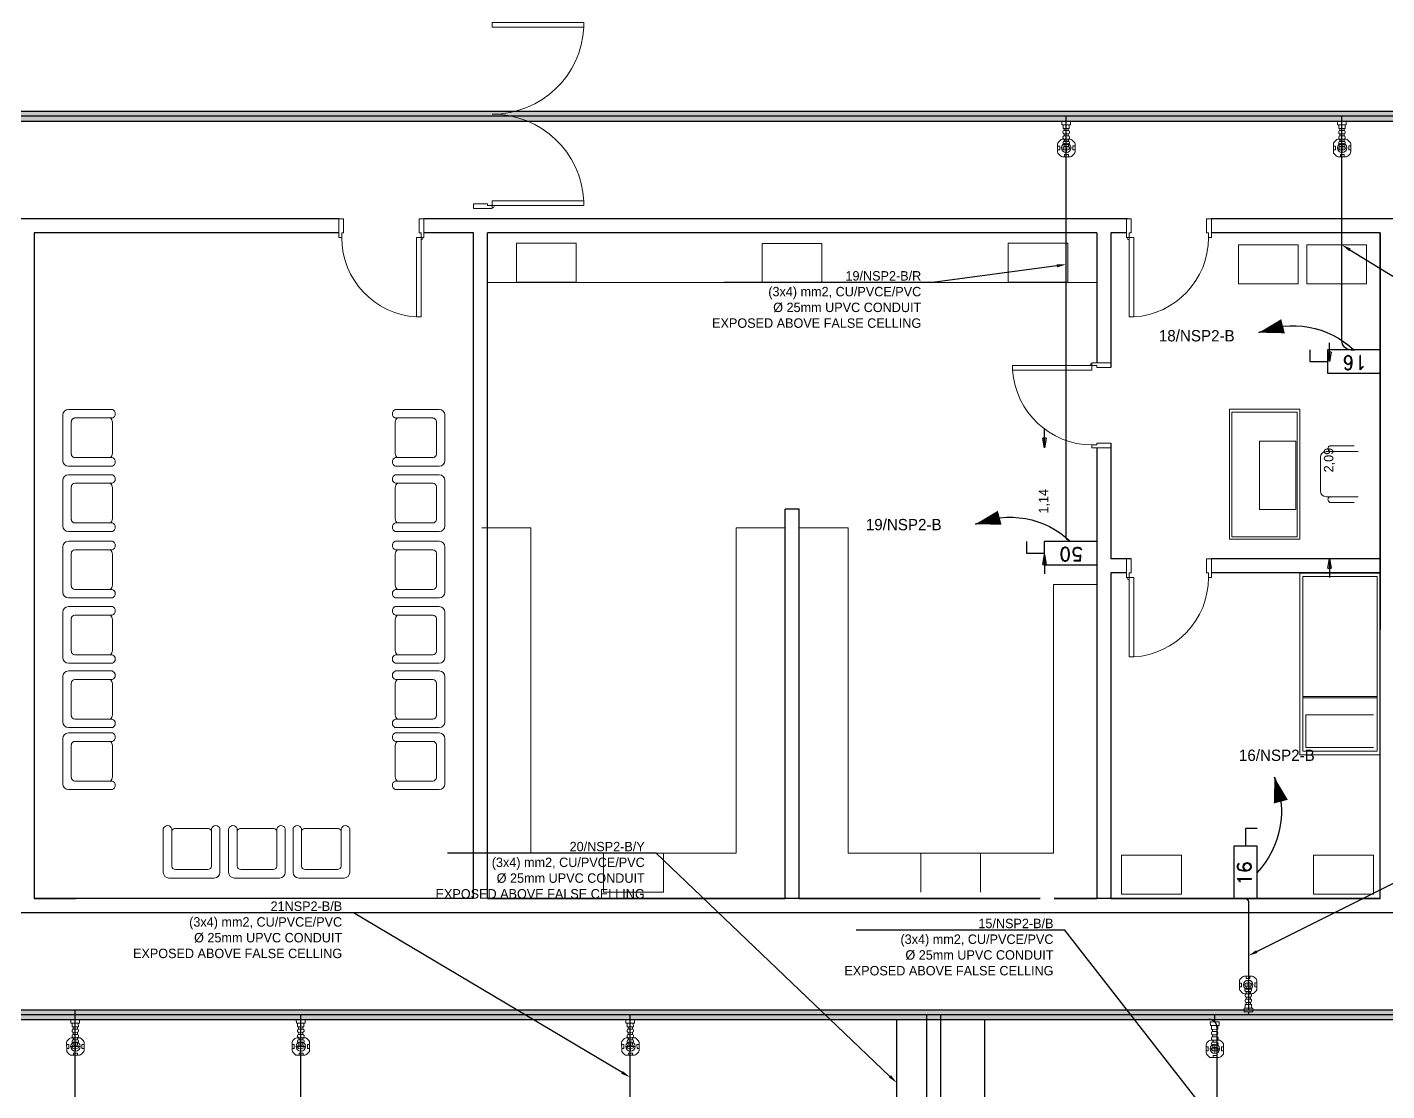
# Model space of a CAD drawing. Extents: x -15 to 163, y 313 to 399.
# Drawn here: x 60.6 to 75, y 346.64 to 357.9 of the extents above; entities that cross this region are included whole.
import ezdxf
from ezdxf import colors
from ezdxf.entities.mleader import LeaderData, LeaderLine
from ezdxf.enums import TextEntityAlignment as Align
from ezdxf.math import Vec2, Vec3

# ---------------------------------------------------------------- set-up
doc = ezdxf.new("R2010")
doc.units = 0
doc.header["$LTSCALE"] = 0.15
doc.linetypes.add('CONTINOUS', pattern=[0])
doc.layers.get('0').update_dxf_attribs({"color": 252})
doc.layers.get('Defpoints').update_dxf_attribs({"color": 252})
for name, color, linetype in [('0 ARCH', 252, 'Continuous'), ('0 BDH', 252, 'Continuous'), ('0 CABLE TRAY', 252, 'Continuous'), ('0 DISCON', 252, 'Continuous'), ('0 sockets', 252, 'Continuous'), ('AUTOINCR', 7, 'Continuous'), ('CPTOOLS-TRAY', 1, 'Continuous'), ('E-SWIT-AIR', 6, 'Continuous'), ('TEXT', 3, 'Continuous')]:
    doc.layers.add(name, color=color, linetype=linetype)
for name, color, linetype, lineweight in [('0 LEGEND', 140, 'Continuous', 0), ('DOOR', 252, 'Continuous', 20), ('FUR', 252, 'Continuous', 9), ('TMG-LC-ACCEORISE', 1, 'Continuous', 0), ('wall', 252, 'Continuous', 30)]:
    doc.layers.add(name, color=color, linetype=linetype, lineweight=lineweight)
doc.styles.add('ROMAND', font='ROMAND.SHX')
doc.dimstyles.new('ISO-25', dxfattribs={"dimtxt": 0.1, "dimasz": 0.1, "dimexe": 0, "dimexo": 0, "dimtad": 0, "dimtxsty": 'Standard', "dimblk": 'CLOSED', "dimcen": 2.5, "dimse1": 1, "dimse2": 1, "dimclrd": 1, "dimadec": 0, "dimazin": 0, "dimtfac": 1, "dimtix": 1, "dimtofl": 0, "dimtmove": 1, "dimatfit": 0, "dimfxl": 1, "dimarcsym": 0})

# ---------------------------------------------------------------- blocks, each defined once
blk = doc.blocks.new('ARCH')
at = {"layer": '0 ARCH', "color": 252, "lineweight": 15}
for p, q in [((65.781, 355.617), (66.414, 355.617)), ((65.781, 355.205), (65.781, 355.617)), ((66.414, 355.617), (66.414, 355.205)), ((69.016, 355.613), (68.384, 355.613)), ((68.384, 355.613), (68.384, 355.2)), ((69.016, 355.2), (69.016, 355.613)), ((70.986, 355.617), (70.986, 355.205)), ((71.619, 355.617), (70.986, 355.617)), ((71.619, 355.205), (71.619, 355.617)), ((74.058, 355.598), (73.425, 355.598)), ((73.425, 355.598), (73.425, 355.185)), ((74.058, 355.185), (74.058, 355.598)), ((74.149, 355.598), (74.149, 355.185)), ((74.782, 355.598), (74.149, 355.598)), ((74.782, 355.185), (74.782, 355.598)), ((71.925, 355.2), (65.475, 355.2)), ((66.414, 355.205), (65.781, 355.205)), ((68.384, 355.2), (69.016, 355.2)), ((70.986, 355.205), (71.619, 355.205)), ((73.425, 355.185), (74.058, 355.185)), ((74.149, 355.185), (74.782, 355.185)), ((74.074, 353.86), (73.331, 353.86)), ((73.331, 353.86), (73.331, 352.48)), ((74.046, 353.828), (73.356, 353.828)), ((73.356, 353.828), (73.356, 352.506)), ((74.046, 352.506), (74.046, 353.828)), ((74.074, 352.48), (74.074, 353.86)), ((74.035, 353.519), (73.65, 353.519)), ((73.65, 353.519), (73.65, 352.796)), ((74.035, 352.796), (74.035, 353.519)), ((74.396, 353.471), (74.492, 353.471)), ((74.396, 353.471), (74.492, 353.471)), ((74.492, 353.471), (74.651, 353.471)), ((74.492, 353.471), (74.651, 353.471)), ((74.293, 353.351), (74.293, 352.991)), ((74.293, 353.351), (74.293, 352.991)), ((74.492, 353.411), (74.353, 353.411)), ((74.492, 353.411), (74.353, 353.411)), ((74.693, 353.411), (74.492, 353.411)), ((74.693, 353.411), (74.492, 353.411)), ((74.353, 352.931), (74.492, 352.931)), ((74.353, 352.931), (74.492, 352.931)), ((74.396, 352.871), (74.492, 352.871)), ((74.492, 352.931), (74.693, 352.931)), ((74.492, 352.931), (74.693, 352.931)), ((74.492, 352.871), (74.651, 352.871)), ((74.492, 352.871), (74.651, 352.871)), ((73.65, 352.796), (74.035, 352.796)), ((65.415, 352.6), (65.934, 352.6)), ((65.934, 352.6), (65.934, 349.156)), ((68.625, 352.6), (68.106, 352.6)), ((68.106, 352.6), (68.106, 349.156)), ((68.775, 352.6), (69.294, 352.6)), ((69.294, 352.6), (69.294, 349.156)), ((73.331, 352.48), (74.074, 352.48)), ((73.356, 352.506), (74.046, 352.506)), ((71.925, 352), (71.466, 352)), ((71.466, 349.156), (71.466, 352)), ((74.924, 352.123), (74.074, 352.123)), ((74.074, 352.123), (74.074, 350.198)), ((74.896, 352.085), (74.107, 352.085)), ((74.107, 352.085), (74.107, 350.238)), ((74.896, 350.238), (74.896, 352.085)), ((74.924, 350.198), (74.924, 352.123)), ((74.107, 350.814), (74.896, 350.814)), ((74.896, 350.803), (74.107, 350.803)), ((74.857, 350.623), (74.14, 350.623)), ((74.14, 350.623), (74.14, 350.276)), ((74.14, 350.276), (74.857, 350.276)), ((74.074, 350.198), (74.924, 350.198)), ((74.107, 350.238), (74.896, 350.238)), ((68.106, 349.156), (65.934, 349.156)), ((66.704, 349.156), (66.704, 348.743)), ((67.337, 349.156), (66.704, 349.156)), ((67.337, 348.743), (67.337, 349.156)), ((69.294, 349.156), (71.466, 349.156)), ((70.063, 349.156), (70.063, 348.743)), ((70.696, 349.156), (70.063, 349.156)), ((70.696, 348.743), (70.696, 349.156)), ((72.822, 349.134), (72.189, 349.134)), ((72.189, 349.134), (72.189, 348.722)), ((72.822, 348.722), (72.822, 349.134)), ((74.222, 349.134), (74.222, 348.722)), ((74.855, 349.134), (74.222, 349.134)), ((74.855, 348.722), (74.855, 349.134)), ((66.704, 348.743), (67.337, 348.743)), ((72.189, 348.722), (72.822, 348.722)), ((74.222, 348.722), (74.855, 348.722))]:
    blk.add_line(p, q, dxfattribs=at)
for centre, radius, start, end in [((74.404, 353.441), 0.0312, 73.7398, 286.2602), ((74.404, 353.441), 0.0312, 73.7398, 286.2602), ((74.353, 353.351), 0.06, 90, 180), ((74.353, 353.351), 0.06, 90, 180), ((74.353, 352.991), 0.06, 180, 270), ((74.353, 352.991), 0.06, 180, 270), ((74.404, 352.901), 0.0312, 73.7398, 286.2602), ((74.404, 352.901), 0.0312, 73.7398, 286.2602)]:
    blk.add_arc(centre, radius, start, end, dxfattribs=at)
at = {"layer": 'DOOR'}
for points in [[(65.525, 357.954), (66.495, 357.954), (66.495, 357.904), (65.525, 357.904)], [(65.525, 356.014), (65.525, 355.984), (65.325, 355.984), (65.325, 356.034), (65.475, 356.034), (65.475, 356.014)], [(65.525, 356.014), (66.495, 356.014), (66.495, 356.064), (65.525, 356.064)], [(63.93, 355.675), (63.9, 355.675), (63.9, 355.875), (63.95, 355.875), (63.95, 355.725), (63.93, 355.725)], [(64.77, 355.675), (64.8, 355.675), (64.8, 355.875), (64.75, 355.875), (64.75, 355.725), (64.77, 355.725)], [(72.269, 355.675), (72.239, 355.675), (72.239, 355.875), (72.289, 355.875), (72.289, 355.725), (72.269, 355.725)], [(73.109, 355.675), (73.139, 355.675), (73.139, 355.875), (73.089, 355.875), (73.089, 355.725), (73.109, 355.725)], [(64.77, 355.675), (64.77, 354.835), (64.722, 354.835), (64.722, 355.675)], [(72.269, 355.675), (72.269, 354.835), (72.317, 354.835), (72.317, 355.675)], [(71.875, 354.32), (71.035, 354.32), (71.035, 354.272), (71.875, 354.272)], [(71.875, 354.32), (71.875, 354.35), (72.075, 354.35), (72.075, 354.3), (71.925, 354.3), (71.925, 354.32)], [(71.875, 353.48), (71.875, 353.45), (72.075, 353.45), (72.075, 353.5), (71.925, 353.5), (71.925, 353.48)], [(72.269, 352.075), (72.239, 352.075), (72.239, 352.275), (72.289, 352.275), (72.289, 352.125), (72.269, 352.125)], [(73.109, 352.075), (73.139, 352.075), (73.139, 352.275), (73.089, 352.275), (73.089, 352.125), (73.109, 352.125)], [(72.269, 352.075), (72.269, 351.235), (72.317, 351.235), (72.317, 352.075)]]:
    blk.add_lwpolyline(points, close=True, dxfattribs=at)
for centre in [(65.535, 356.004), (64.78, 355.665), (72.259, 355.665), (71.865, 354.33), (72.259, 352.065)]:
    blk.add_circle(centre, 0.01, dxfattribs=at)
for centre, radius, start, end in [((65.525, 357.954), 0.971, 270, 357.0492), ((65.525, 356.011), 0.971, 2.9508, 90), ((64.775, 355.678), 0.845, 180.2218, 266.3889), ((72.264, 355.678), 0.845, 273.6111, 359.7782), ((71.878, 354.325), 0.845, 183.6111, 269.7782), ((72.264, 352.078), 0.845, 273.6111, 359.7782)]:
    blk.add_arc(centre, radius, start, end, dxfattribs=at)
at = {"layer": 'FUR'}
for p, q in [((60.977, 353.795), (60.977, 353.315)), ((61.502, 353.855), (61.037, 353.855)), ((61.067, 353.727), (61.067, 353.382)), ((61.5, 353.765), (61.105, 353.765)), ((64.498, 353.855), (64.963, 353.855)), ((64.5, 353.765), (64.895, 353.765)), ((64.933, 353.727), (64.933, 353.382)), ((65.023, 353.795), (65.023, 353.315)), ((61.502, 353.39), (61.502, 353.72)), ((64.498, 353.39), (64.498, 353.72)), ((61.105, 353.345), (61.5, 353.345)), ((64.895, 353.345), (64.5, 353.345)), ((61.037, 353.255), (61.502, 353.255)), ((61.502, 353.163), (61.037, 353.163)), ((64.963, 353.255), (64.498, 353.255)), ((64.498, 353.163), (64.963, 353.163)), ((60.977, 353.103), (60.977, 352.623)), ((61.067, 353.036), (61.067, 352.691)), ((61.5, 353.073), (61.105, 353.073)), ((61.502, 352.698), (61.502, 353.028)), ((64.498, 352.698), (64.498, 353.028)), ((64.5, 353.073), (64.895, 353.073)), ((64.933, 353.036), (64.933, 352.691)), ((65.023, 353.103), (65.023, 352.623)), ((61.105, 352.653), (61.5, 352.653)), ((64.895, 352.653), (64.5, 352.653)), ((61.037, 352.563), (61.502, 352.563)), ((61.502, 352.459), (61.037, 352.459)), ((64.963, 352.563), (64.498, 352.563)), ((64.498, 352.459), (64.963, 352.459)), ((60.977, 352.399), (60.977, 351.919)), ((61.067, 352.332), (61.067, 351.987)), ((61.5, 352.369), (61.105, 352.369)), ((61.502, 351.994), (61.502, 352.324)), ((64.498, 351.994), (64.498, 352.324)), ((64.5, 352.369), (64.895, 352.369)), ((64.933, 352.332), (64.933, 351.987)), ((65.023, 352.399), (65.023, 351.919)), ((61.037, 351.859), (61.502, 351.859)), ((61.105, 351.949), (61.5, 351.949)), ((64.963, 351.859), (64.498, 351.859)), ((64.895, 351.949), (64.5, 351.949)), ((61.502, 351.767), (61.037, 351.767)), ((64.498, 351.767), (64.963, 351.767)), ((60.977, 351.707), (60.977, 351.227)), ((61.067, 351.64), (61.067, 351.295)), ((61.5, 351.677), (61.105, 351.677)), ((61.502, 351.302), (61.502, 351.632)), ((64.498, 351.302), (64.498, 351.632)), ((64.5, 351.677), (64.895, 351.677)), ((64.933, 351.64), (64.933, 351.295)), ((65.023, 351.707), (65.023, 351.227)), ((61.037, 351.167), (61.502, 351.167)), ((61.105, 351.257), (61.5, 351.257)), ((64.963, 351.167), (64.498, 351.167)), ((64.895, 351.257), (64.5, 351.257)), ((60.977, 351.026), (60.977, 350.546)), ((61.502, 351.086), (61.037, 351.086)), ((61.5, 350.996), (61.105, 350.996)), ((64.498, 351.086), (64.963, 351.086)), ((64.5, 350.996), (64.895, 350.996)), ((65.023, 351.026), (65.023, 350.546)), ((61.067, 350.958), (61.067, 350.613)), ((61.502, 350.621), (61.502, 350.951)), ((64.498, 350.621), (64.498, 350.951)), ((64.933, 350.958), (64.933, 350.613)), ((61.105, 350.576), (61.5, 350.576)), ((64.895, 350.576), (64.5, 350.576)), ((61.037, 350.486), (61.502, 350.486)), ((61.502, 350.43), (61.037, 350.43)), ((64.963, 350.486), (64.498, 350.486)), ((64.498, 350.43), (64.963, 350.43)), ((60.977, 350.37), (60.977, 349.89)), ((61.067, 350.303), (61.067, 349.958)), ((61.5, 350.34), (61.105, 350.34)), ((61.502, 349.965), (61.502, 350.295)), ((64.498, 349.965), (64.498, 350.295)), ((64.5, 350.34), (64.895, 350.34)), ((64.933, 350.303), (64.933, 349.958)), ((65.023, 350.37), (65.023, 349.89)), ((61.105, 349.92), (61.5, 349.92)), ((64.895, 349.92), (64.5, 349.92)), ((61.037, 349.83), (61.502, 349.83)), ((64.963, 349.83), (64.498, 349.83)), ((62.041, 349.418), (62.041, 348.953)), ((62.131, 349.416), (62.131, 349.02)), ((62.506, 349.418), (62.176, 349.418)), ((62.551, 349.02), (62.551, 349.416)), ((62.641, 348.953), (62.641, 349.418)), ((62.733, 349.418), (62.733, 348.953)), ((62.823, 349.416), (62.823, 349.02)), ((63.198, 349.418), (62.868, 349.418)), ((63.243, 349.02), (63.243, 349.416)), ((63.333, 348.953), (63.333, 349.418)), ((63.415, 349.418), (63.415, 348.953)), ((63.505, 349.416), (63.505, 349.02)), ((63.88, 349.418), (63.55, 349.418)), ((63.925, 349.02), (63.925, 349.416)), ((64.015, 348.953), (64.015, 349.418)), ((62.169, 348.983), (62.514, 348.983)), ((62.861, 348.983), (63.206, 348.983)), ((63.542, 348.983), (63.887, 348.983)), ((62.101, 348.893), (62.581, 348.893)), ((62.793, 348.893), (63.273, 348.893)), ((63.475, 348.893), (63.955, 348.893))]:
    blk.add_line(p, q, dxfattribs=at)
for centre, major_axis, start_param, end_param in [((61.037, 353.795), (0.0424, 0.0424), 0.785398, 2.356194), ((61.105, 353.727), (-0.0265, 0.0265), -0.785398, 0.785398), ((61.442, 353.72), (-0.0424, 0.0424), 3.926991, 4.775053), ((61.485, 353.81), (-0.0339, 0.0339), 2.685296, 5.122584), ((61.037, 353.315), (-0.0424, 0.0424), 0.785398, 2.356194), ((61.105, 353.382), (0.0265, 0.0265), 2.356194, 3.926991), ((61.442, 353.39), (0.0424, 0.0424), 4.649725, 5.497787), ((61.485, 353.3), (0.0339, 0.0339), 4.302194, 6.739482), ((61.037, 353.103), (0.0424, 0.0424), 0.785398, 2.356194), ((61.485, 353.119), (-0.0339, 0.0339), 2.685296, 5.122584), ((61.105, 353.036), (-0.0265, 0.0265), -0.785398, 0.785398), ((61.442, 353.028), (-0.0424, 0.0424), 3.926991, 4.775053), ((61.037, 352.623), (-0.0424, 0.0424), 0.785398, 2.356194), ((61.105, 352.691), (0.0265, 0.0265), 2.356194, 3.926991), ((61.442, 352.698), (0.0424, 0.0424), 4.649725, 5.497787), ((61.485, 352.608), (0.0339, 0.0339), 4.302194, 6.739482), ((61.037, 352.399), (0.0424, 0.0424), 0.785398, 2.356194), ((61.485, 352.415), (-0.0339, 0.0339), 2.685296, 5.122584), ((61.105, 352.332), (-0.0265, 0.0265), -0.785398, 0.785398), ((61.442, 352.324), (-0.0424, 0.0424), 3.926991, 4.775053), ((61.037, 351.919), (-0.0424, 0.0424), 0.785398, 2.356194), ((61.105, 351.987), (0.0265, 0.0265), 2.356194, 3.926991), ((61.442, 351.994), (0.0424, 0.0424), 4.649725, 5.497787), ((61.485, 351.904), (0.0339, 0.0339), 4.302194, 6.739482), ((61.037, 351.707), (0.0424, 0.0424), 0.785398, 2.356194), ((61.485, 351.723), (-0.0339, 0.0339), 2.685296, 5.122584), ((61.105, 351.64), (-0.0265, 0.0265), -0.785398, 0.785398), ((61.442, 351.632), (-0.0424, 0.0424), 3.926991, 4.775053), ((61.105, 351.295), (0.0265, 0.0265), 2.356194, 3.926991), ((61.442, 351.302), (0.0424, 0.0424), 4.649725, 5.497787), ((61.037, 351.227), (-0.0424, 0.0424), 0.785398, 2.356194), ((61.485, 351.212), (0.0339, 0.0339), 4.302194, 6.739482), ((61.037, 351.026), (0.0424, 0.0424), 0.785398, 2.356194), ((61.105, 350.958), (-0.0265, 0.0265), -0.785398, 0.785398), ((61.442, 350.951), (-0.0424, 0.0424), 3.926991, 4.775053), ((61.485, 351.041), (-0.0339, 0.0339), 2.685296, 5.122584), ((61.105, 350.613), (0.0265, 0.0265), 2.356194, 3.926991), ((61.442, 350.621), (0.0424, 0.0424), 4.649725, 5.497787), ((61.485, 350.53), (0.0339, 0.0339), 4.302194, 6.739482), ((61.037, 350.546), (-0.0424, 0.0424), 0.785398, 2.356194), ((61.037, 350.37), (0.0424, 0.0424), 0.785398, 2.356194), ((61.485, 350.385), (-0.0339, 0.0339), 2.685296, 5.122584), ((61.105, 350.303), (-0.0265, 0.0265), -0.785398, 0.785398), ((61.442, 350.295), (-0.0424, 0.0424), 3.926991, 4.775053), ((61.037, 349.89), (-0.0424, 0.0424), 0.785398, 2.356194), ((61.105, 349.958), (0.0265, 0.0265), 2.356194, 3.926991), ((61.442, 349.965), (0.0424, 0.0424), 4.649725, 5.497787), ((61.485, 349.875), (0.0339, 0.0339), 4.302194, 6.739482), ((62.086, 349.4), (0.0339, 0.0339), 5.826889, 8.264177), ((62.176, 349.358), (0.0424, 0.0424), 0.785398, 1.63346), ((62.506, 349.358), (-0.0424, 0.0424), 4.649725, 5.497787), ((62.597, 349.4), (-0.0339, 0.0339), 4.302194, 6.739482), ((62.778, 349.4), (0.0339, 0.0339), 5.826889, 8.264177), ((62.868, 349.358), (0.0424, 0.0424), 0.785398, 1.63346), ((63.198, 349.358), (-0.0424, 0.0424), 4.649725, 5.497787), ((63.288, 349.4), (-0.0339, 0.0339), 4.302194, 6.739482), ((63.459, 349.4), (0.0339, 0.0339), 5.826889, 8.264177), ((63.55, 349.358), (0.0424, 0.0424), 0.785398, 1.63346), ((63.88, 349.358), (-0.0424, 0.0424), 4.649725, 5.497787), ((63.97, 349.4), (-0.0339, 0.0339), 4.302194, 6.739482), ((62.169, 349.02), (0.0265, 0.0265), 2.356194, 3.926991), ((62.514, 349.02), (-0.0265, 0.0265), 2.356194, 3.926991), ((62.861, 349.02), (0.0265, 0.0265), 2.356194, 3.926991), ((63.206, 349.02), (-0.0265, 0.0265), 2.356194, 3.926991), ((63.542, 349.02), (0.0265, 0.0265), 2.356194, 3.926991), ((63.887, 349.02), (-0.0265, 0.0265), 2.356194, 3.926991), ((62.101, 348.953), (-0.0424, 0.0424), 0.785398, 2.356194), ((62.581, 348.953), (0.0424, 0.0424), 3.926991, 5.497787), ((62.793, 348.953), (-0.0424, 0.0424), 0.785398, 2.356194), ((63.273, 348.953), (0.0424, 0.0424), 3.926991, 5.497787), ((63.475, 348.953), (-0.0424, 0.0424), 0.785398, 2.356194), ((63.955, 348.953), (0.0424, 0.0424), 3.926991, 5.497787)]:
    blk.add_ellipse(centre, major_axis=major_axis, ratio=1, start_param=start_param, end_param=end_param, dxfattribs=at)
at = {"layer": 'FUR', "extrusion": (0, 0, -1)}
for centre, major_axis, start_param, end_param in [((64.515, 353.81), (0.0339, 0.0339), 2.685296, 5.122584), ((64.558, 353.72), (0.0424, 0.0424), 3.926991, 4.775053), ((64.895, 353.727), (0.0265, 0.0265), -0.785398, 0.785398), ((64.963, 353.795), (-0.0424, 0.0424), 0.785398, 2.356194), ((64.515, 353.3), (-0.0339, 0.0339), 4.302194, 6.739482), ((64.558, 353.39), (-0.0424, 0.0424), 4.649725, 5.497787), ((64.895, 353.382), (-0.0265, 0.0265), 2.356194, 3.926991), ((64.963, 353.315), (0.0424, 0.0424), 0.785398, 2.356194), ((64.515, 353.119), (0.0339, 0.0339), 2.685296, 5.122584), ((64.963, 353.103), (-0.0424, 0.0424), 0.785398, 2.356194), ((64.558, 353.028), (0.0424, 0.0424), 3.926991, 4.775053), ((64.895, 353.036), (0.0265, 0.0265), -0.785398, 0.785398), ((64.515, 352.608), (-0.0339, 0.0339), 4.302194, 6.739482), ((64.558, 352.698), (-0.0424, 0.0424), 4.649725, 5.497787), ((64.895, 352.691), (-0.0265, 0.0265), 2.356194, 3.926991), ((64.963, 352.623), (0.0424, 0.0424), 0.785398, 2.356194), ((64.515, 352.415), (0.0339, 0.0339), 2.685296, 5.122584), ((64.963, 352.399), (-0.0424, 0.0424), 0.785398, 2.356194), ((64.558, 352.324), (0.0424, 0.0424), 3.926991, 4.775053), ((64.895, 352.332), (0.0265, 0.0265), -0.785398, 0.785398), ((64.515, 351.904), (-0.0339, 0.0339), 4.302194, 6.739482), ((64.558, 351.994), (-0.0424, 0.0424), 4.649725, 5.497787), ((64.895, 351.987), (-0.0265, 0.0265), 2.356194, 3.926991), ((64.963, 351.919), (0.0424, 0.0424), 0.785398, 2.356194), ((64.515, 351.723), (0.0339, 0.0339), 2.685296, 5.122584), ((64.963, 351.707), (-0.0424, 0.0424), 0.785398, 2.356194), ((64.558, 351.632), (0.0424, 0.0424), 3.926991, 4.775053), ((64.895, 351.64), (0.0265, 0.0265), -0.785398, 0.785398), ((64.558, 351.302), (-0.0424, 0.0424), 4.649725, 5.497787), ((64.895, 351.295), (-0.0265, 0.0265), 2.356194, 3.926991), ((64.515, 351.212), (-0.0339, 0.0339), 4.302194, 6.739482), ((64.963, 351.227), (0.0424, 0.0424), 0.785398, 2.356194), ((64.515, 351.041), (0.0339, 0.0339), 2.685296, 5.122584), ((64.558, 350.951), (0.0424, 0.0424), 3.926991, 4.775053), ((64.895, 350.958), (0.0265, 0.0265), -0.785398, 0.785398), ((64.963, 351.026), (-0.0424, 0.0424), 0.785398, 2.356194), ((64.515, 350.53), (-0.0339, 0.0339), 4.302194, 6.739482), ((64.558, 350.621), (-0.0424, 0.0424), 4.649725, 5.497787), ((64.895, 350.613), (-0.0265, 0.0265), 2.356194, 3.926991), ((64.515, 350.385), (0.0339, 0.0339), 2.685296, 5.122584), ((64.963, 350.546), (0.0424, 0.0424), 0.785398, 2.356194), ((64.963, 350.37), (-0.0424, 0.0424), 0.785398, 2.356194), ((64.558, 350.295), (0.0424, 0.0424), 3.926991, 4.775053), ((64.895, 350.303), (0.0265, 0.0265), -0.785398, 0.785398), ((64.515, 349.875), (-0.0339, 0.0339), 4.302194, 6.739482), ((64.558, 349.965), (-0.0424, 0.0424), 4.649725, 5.497787), ((64.895, 349.958), (-0.0265, 0.0265), 2.356194, 3.926991), ((64.963, 349.89), (0.0424, 0.0424), 0.785398, 2.356194)]:
    blk.add_ellipse(centre, major_axis=major_axis, ratio=1, start_param=start_param, end_param=end_param, dxfattribs=at)
at = {"layer": 'wall'}
for p, q in [((63.9, 355.875), (60, 355.875)), ((65.325, 355.875), (64.8, 355.875)), ((72.25, 355.875), (65.325, 355.875)), ((75.593, 355.875), (73.139, 355.875)), ((81.839, 355.875), (74.925, 355.875)), ((60.675, 355.725), (60.675, 348.675)), ((63.9, 355.725), (60.675, 355.725)), ((65.325, 355.725), (64.8, 355.725)), ((65.325, 348.675), (65.325, 355.725)), ((71.925, 355.725), (65.475, 355.725)), ((65.475, 348.675), (65.475, 355.725)), ((71.925, 355.725), (71.925, 354.35)), ((72.075, 355.725), (72.075, 354.3)), ((72.239, 355.725), (72.075, 355.725)), ((74.925, 355.725), (73.139, 355.725)), ((74.925, 355.725), (74.4, 355.725)), ((74.925, 355.725), (74.925, 351.525)), ((74.925, 348.675), (74.925, 355.725)), ((71.925, 353.45), (71.925, 348.675)), ((72.075, 353.5), (72.075, 352.275)), ((68.775, 352.8), (68.625, 352.8)), ((68.625, 348.675), (68.625, 352.8)), ((68.775, 348.675), (68.775, 352.8)), ((72.289, 352.275), (72.075, 352.275)), ((74.925, 352.275), (73.139, 352.275)), ((72.239, 352.125), (72.075, 352.125)), ((72.075, 352.125), (72.075, 348.675)), ((74.925, 352.125), (73.139, 352.125)), ((65.325, 348.675), (60.675, 348.675)), ((65.325, 348.675), (60.675, 348.675)), ((65.325, 348.675), (60.675, 348.675)), ((65.325, 348.675), (60.675, 348.675)), ((63.075, 348.675), (60.675, 348.675)), ((63.075, 348.675), (60.675, 348.675)), ((60.675, 348.675), (61.115, 348.675)), ((71.325, 348.675), (65.475, 348.675)), ((65.475, 348.675), (68.625, 348.675)), ((65.475, 348.675), (68.325, 348.675)), ((68.625, 348.675), (65.475, 348.675)), ((68.625, 348.675), (65.475, 348.675)), ((68.775, 348.675), (71.325, 348.675)), ((74.925, 348.675), (71.475, 348.675)), ((71.475, 348.675), (71.925, 348.675)), ((72.075, 348.675), (74.925, 348.675)), ((82.275, 348.525), (55.724, 348.525)), ((65.4, 348.525), (55.724, 348.525)), ((65.325, 348.525), (55.724, 348.525)), ((84.525, 348.525), (65.431, 348.525))]:
    blk.add_line(p, q, dxfattribs=at)
blk = doc.blocks.new('DISCON 16 A')
at = {"layer": 'E-SWIT-AIR'}
for p, q in [((0.2785, 0.0619), (0, 0.0619)), ((0, -0.0619), (0, 0.0619)), ((0.2785, -0.0619), (0.2785, 0.0619)), ((0.3713, 0), (0.2785, 0)), ((0.3713, -0.0619), (0.3713, 0)), ((0, -0.0619), (0.2785, -0.0619))]:
    blk.add_line(p, q, dxfattribs=at)
at = {"layer": '0 DISCON', "color": 6, "linetype": 'ByBlock', "insert": (0.0707, 0.0433), "char_height": 0.075, "width": 0.110714, "attachment_point": 1, "style": 'ROMAND'}
blk.add_mtext('16', dxfattribs=at)
blk = doc.blocks.new('DISCON 50A')
at = {"layer": 'E-SWIT-AIR'}
for p, q in [((0.557, 0.124), (0, 0.124)), ((0, -0.124), (0, 0.124)), ((0.557, -0.124), (0.557, 0.124)), ((0.743, 0), (0.557, 0)), ((0.743, -0.124), (0.743, 0)), ((0, -0.124), (0.557, -0.124))]:
    blk.add_line(p, q, dxfattribs=at)
at = {"layer": '0 DISCON', "color": 6, "linetype": 'ByBlock', "insert": (0.141, 0.087), "char_height": 0.15, "width": 0.24286, "attachment_point": 1, "style": 'ROMAND'}
blk.add_mtext('50', dxfattribs=at)
blk = doc.blocks.new('*U44')
at = {"transparency": 33554687}
blk.add_line((-558.4, 70.7), (-626.2, 129.6), dxfattribs=at)
blk.add_lwpolyline([(-626.2, 129.6, 0, 96, 0), (-492.9, 30.1, 96, 96, 0)], format="xyseb", dxfattribs=at)
at = {"ltscale": 0.2, "transparency": 33554687}
blk.add_arc((-214.3, 542.2), 583, 225.05092, 291.56782, dxfattribs=at)
blk = doc.blocks.new('N')
at = {"layer": 'TEXT', "transparency": 33554687, "xscale": -0.0016, "yscale": 0.0016, "zscale": 0.0016, "rotation": 68.01807446485657}
blk.add_blockref('*U44', (0, 0), dxfattribs=at)
blk = doc.blocks.new('*U83')
at = {"layer": 'CPTOOLS-TRAY'}
h = blk.add_hatch(dxfattribs=at)
h.set_pattern_fill('HEX', color=0, scale=0.005)
h.paths.add_polyline_path([(0.05, 34.595), (-0.05, 34.595), (-0.05, 0), (0.05, 0)])
at = {"layer": 'CPTOOLS-TRAY', "color": 0}
blk.add_lwpolyline([(0.05, 34.595), (-0.05, 34.595), (-0.05, 0), (0.05, 0)], close=True, dxfattribs=at)
blk = doc.blocks.new('*U88')
at = {"layer": 'CPTOOLS-TRAY'}
h = blk.add_hatch(dxfattribs=at)
h.set_pattern_fill('HEX', color=0, scale=0.005)
h.paths.add_polyline_path([(0.05, 45.776), (-0.05, 45.776), (-0.05, 0), (0.05, 0)])
at = {"layer": 'CPTOOLS-TRAY', "color": 0}
blk.add_lwpolyline([(0.05, 45.776), (-0.05, 45.776), (-0.05, 0), (0.05, 0)], close=True, dxfattribs=at)
blk = doc.blocks.new('O1N3C1Q1T2')
at = {"layer": '0 CABLE TRAY', "color": 0, "linetype": 'ByBlock'}
for name, p, rotation in [('*U83', (94.426, 356.96), 90), ('*U88', (44.75, 347.445), 270.0000000000001)]:
    blk.add_blockref(name, p, dxfattribs=dict(at, rotation=rotation))
blk = doc.blocks.new('EMT CON. ADAPTER')
at = {"linetype": 'CONTINOUS'}
for points in [[(-60, 25), (-60, -25), (-30, -25), (-30, 25)], [(0, 35), (-30, 35), (-30, -35), (0, -35)]]:
    blk.add_lwpolyline(points, close=True, dxfattribs=at)
blk = doc.blocks.new('WERG')
at = {"layer": '0 LEGEND', "color": 1, "ltscale": 0.05}
for p, q in [((-43, 16), (-43, -16)), ((-27, 26), (-33, 26)), ((-17, 17), (0, 17)), ((-17, -16), (-17, 16)), ((-33, -26), (-27, -26)), ((-17, -17), (0, -17))]:
    blk.add_line(p, q, dxfattribs=at)
for centre, start, end in [((-33, 16), 90.0002, 180.0002), ((-27, 16), 0.0002, 90.0002), ((-33, -16), 180.0002, 270.0002), ((-27, -16), 270.0002, 0.0002)]:
    blk.add_arc(centre, 10, start, end, dxfattribs=at)
blk = doc.blocks.new('d')
at = {"layer": 'TMG-LC-ACCEORISE', "color": 1, "ltscale": 0.4, "extrusion": (0.000106033, -0.013854, 0.999904), "elevation": -0.0003}
blk.add_lwpolyline([(-0.0149, 0.1259), (0.013, 0.1261, -0.198912), (0.02, 0.1233), (0.027, 0.1164, -0.198912), (0.0299, 0.1094), (0.0301, 0.0815, -0.198912), (0.0273, 0.0745), (0.0204, 0.0675, -0.198912), (0.0135, 0.0646), (-0.0145, 0.0644, -0.198912), (-0.0214, 0.0672), (-0.0284, 0.0741, -0.198912), (-0.0314, 0.081), (-0.0315, 0.095), (-0.0316, 0.109, -0.198912), (-0.0288, 0.1159), (-0.0219, 0.1229, -0.198912)], format="xyb", close=True, dxfattribs=at)
for points in [[(-0.0314, 0.0882), (-0.0315, 0.1018), (-0.0241, 0.1019), (-0.024, 0.0882)], [(-0.0083, 0.1259), (0.0053, 0.126), (0.0054, 0.1186), (-0.0082, 0.1185)], [(0.0301, 0.0886), (0.03, 0.1023), (0.0225, 0.1022), (0.0226, 0.0886)], [(-0.0078, 0.0644), (0.0058, 0.0645), (0.0058, 0.072), (-0.0079, 0.0719)]]:
    blk.add_lwpolyline(points, close=True, dxfattribs=at)
at = {"layer": 'TMG-LC-ACCEORISE', "color": 1, "extrusion": (0.000106033, -0.013854, 0.999904), "elevation": -0.0003}
for points in [[(-0.0006, 0.0786), (-0.0009, 0.1119)], [(-0.0174, 0.0951), (0.0159, 0.0954)]]:
    blk.add_lwpolyline(points, dxfattribs=at)
at = {"layer": 'TMG-LC-ACCEORISE', "color": 1, "extrusion": (0.000106033, -0.013854, 0.999904)}
blk.add_circle((-0.0007, 0.0952, -0.0003), 0.0166, dxfattribs=at)
at = {"layer": '0 LEGEND', "ltscale": 0.05, "yscale": 0.0004392358987307064}
for name, p, xscale, zscale, rotation in [('WERG', (-0.0006, 0.0829), -0.0004392358987307064, 0.0004392358987307065, 90.4385235983306), ('WERG', (-0.0005, 0.064), -0.0004392358987307064, 0.0004392358987307065, 90.4385235983306), ('WERG', (-0.0003, 0.0452), -0.0004392358987307064, 0.0004392358987307065, 90.4385235983306), ('EMT CON. ADAPTER', (0, 0), 0.0004392358987307064, 0.0004392358987307064, 270.4385235983306), ('WERG', (-0.0002, 0.0264), -0.0004392358987307064, 0.0004392358987307065, 90.4385235983306)]:
    blk.add_blockref(name, p, dxfattribs=dict(at, xscale=xscale, zscale=zscale, rotation=rotation))
blk = doc.blocks.new('_Closed')
at = {"color": 0, "linetype": 'ByBlock', "lineweight": -2}
for p, q in [((-1, 0.17), (0, 0)), ((-1, 0.17), (-1, -0.17)), ((0, 0), (-1, -0.17)), ((0, 0), (-1, 0))]:
    blk.add_line(p, q, dxfattribs=at)
blk = doc.blocks.new('*D121')
at = {"layer": '0 CABLE TRAY', "color": 1, "linetype": 'ByBlock', "lineweight": -2, "transparency": 16777216}
for p, q in [((74.39, 354.462), (74.39, 354.562)), ((74.39, 352.175), (74.39, 352.075))]:
    blk.add_line(p, q, dxfattribs=at)
at = {"layer": 'Defpoints', "color": 0, "linetype": 'ByBlock', "transparency": 16777216}
for p in [(74.925, 354.362), (74.39, 352.275), (74.925, 352.275)]:
    blk.add_point(p, dxfattribs=at)
at = {"layer": '0 CABLE TRAY', "color": 1, "linetype": 'ByBlock', "lineweight": -2, "transparency": 16777216, "xscale": 0.1, "yscale": 0.1, "zscale": 0.1}
for p, rotation in [((74.39, 354.362), 270), ((74.39, 352.275), 90)]:
    blk.add_blockref('_Closed', p, dxfattribs=dict(at, rotation=rotation))
at = {"layer": '0 CABLE TRAY', "color": 0, "linetype": 'ByBlock', "transparency": 16777216, "insert": (74.39, 353.319), "char_height": 0.1, "attachment_point": 5, "rotation": 90}
blk.add_mtext('2,09', dxfattribs=at)
blk = doc.blocks.new('*D122')
at = {"layer": '0 CABLE TRAY', "color": 1, "linetype": 'ByBlock', "lineweight": -2, "transparency": 16777216}
for p, q in [((71.371, 353.55), (71.371, 353.65)), ((71.371, 352.215), (71.371, 352.115))]:
    blk.add_line(p, q, dxfattribs=at)
at = {"layer": 'Defpoints', "color": 0, "linetype": 'ByBlock', "transparency": 16777216}
for p in [(71.371, 353.45), (71.975, 353.45), (71.925, 352.315)]:
    blk.add_point(p, dxfattribs=at)
at = {"layer": '0 CABLE TRAY', "color": 1, "linetype": 'ByBlock', "lineweight": -2, "transparency": 16777216, "xscale": 0.1, "yscale": 0.1, "zscale": 0.1}
for p, rotation in [((71.371, 353.45), 270), ((71.371, 352.315), 90)]:
    blk.add_blockref('_Closed', p, dxfattribs=dict(at, rotation=rotation))
at = {"layer": '0 CABLE TRAY', "color": 0, "linetype": 'ByBlock', "transparency": 16777216, "insert": (71.371, 352.883), "char_height": 0.1, "attachment_point": 5, "rotation": 90}
blk.add_mtext('1,14', dxfattribs=at)

msp = doc.modelspace()

# ---------------------------------------------------------------- linework, layer by layer
at = {"layer": '0 CABLE TRAY', "color": 6, "linetype": 'ByBlock'}
for points in [[(61.108, 347.395), (61.108, 347.445), (44.6, 347.445), (44.6, 356.96), (59.681, 356.96), (59.681, 353.028), (56.305, 353.036)], [(63.496, 347.395), (63.496, 347.445), (44.6, 347.445), (44.6, 356.96), (59.681, 356.96), (59.681, 353.028), (56.305, 353.036)], [(66.985, 347.395), (66.985, 347.445), (44.6, 347.445), (44.6, 356.96), (59.681, 356.96), (59.681, 353.028), (56.305, 353.036)], [(73.174, 347.37), (73.174, 347.445), (44.6, 347.445), (44.6, 356.96), (59.681, 356.96), (59.681, 353.028), (56.305, 353.036)], [(76.572, 347.395), (76.572, 347.445), (44.6, 347.445), (44.6, 356.96), (59.681, 356.96), (59.681, 353.028), (56.305, 353.036)], [(79.432, 347.366), (79.432, 347.445), (44.6, 347.445), (44.6, 356.96), (59.681, 356.96), (59.681, 353.028), (56.305, 353.036)], [(80.511, 347.395), (80.511, 347.445), (44.6, 347.445), (44.6, 356.96), (59.681, 356.96), (59.681, 353.028), (56.305, 353.036)], [(82.803, 347.395), (82.803, 347.445), (44.6, 347.445), (44.6, 356.96), (59.681, 356.96), (59.681, 353.028), (56.305, 353.036)], [(82.237, 347.475), (82.237, 347.445), (44.6, 347.445), (44.6, 356.96), (59.681, 356.96), (59.681, 353.028), (56.305, 353.036)], [(73.531, 347.475), (73.531, 347.445), (44.6, 347.445), (44.6, 356.96), (59.681, 356.96), (59.681, 353.028), (56.305, 353.036)], [(70.125, 340.996), (70.125, 347.445), (44.6, 347.445), (44.6, 356.96), (59.681, 356.96), (59.681, 353.028), (56.305, 353.036)], [(70.275, 340.813), (70.275, 347.445), (44.6, 347.445), (44.6, 356.96), (59.681, 356.96), (59.681, 353.028), (56.305, 353.036)], [(75.412, 356.91), (75.412, 356.96), (59.681, 356.96), (59.681, 353.028), (56.305, 353.036)], [(74.521, 356.91), (74.521, 356.96), (59.681, 356.96), (59.681, 353.028), (56.305, 353.036)], [(71.601, 356.91), (71.601, 356.96), (59.681, 356.96), (59.681, 353.028), (56.305, 353.036)]]:
    msp.add_lwpolyline(points, dxfattribs=at)
at = {"layer": '0 sockets', "color": 6, "linetype": 'ByBlock'}
for points in [[(71.637, 352.467), (71.636, 352.467, -0.414214), (71.601, 352.502), (71.601, 356.91)], [(74.653, 354.484), (74.621, 354.484, -0.414214), (74.521, 354.584), (74.521, 356.91)], [(73.5, 348.675), (73.5, 348.675, -0.414214), (73.531, 348.644), (73.531, 347.495)], [(60.913, 340.936), (61.008, 340.936, 0.414214), (61.108, 341.036), (61.108, 347.495)], [(63.62, 346.125), (63.596, 346.125, -0.414214), (63.496, 346.225), (63.496, 347.395)], [(67.03, 346.125), (67.03, 346.125, -0.414214), (66.985, 346.17), (66.985, 347.395)], [(69.838, 341.128), (69.837, 341.128, -0.414214), (69.808, 341.158), (69.808, 347.395)], [(70.553, 340.936), (70.64, 340.936, 0.414214), (70.74, 341.036), (70.74, 347.395)], [(73.2, 346.125), (73.2, 347.308, 0.414214), (73.113, 347.395), (73.112, 347.395)]]:
    msp.add_lwpolyline(points, format="xyb", dxfattribs=at)

# ---------------------------------------------------------------- block references
at = {"layer": '0 BDH', "color": 6, "linetype": 'ByBlock', "rotation": 90}
for p in [(74.647, 354.486), (71.647, 352.458)]:
    msp.add_blockref('N', p, dxfattribs=at)
at = {"layer": '0 BDH', "color": 6, "linetype": 'ByBlock'}
msp.add_blockref('N', (73.624, 348.953), dxfattribs=at)
at = {"layer": '0 CABLE TRAY', "color": 1, "linetype": 'ByBlock'}
msp.add_blockref('O1N3C1Q1T2', (0, 0), dxfattribs=at)
at = {"layer": '0 CABLE TRAY', "color": 6, "linetype": 'ByBlock', "xscale": 3, "yscale": 3, "zscale": 3, "rotation": 180}
for p in [(71.601, 356.91), (74.521, 356.91), (61.108, 347.395), (63.496, 347.395), (66.985, 347.395), (73.174, 347.37)]:
    msp.add_blockref('d', p, dxfattribs=at)
at = {"layer": '0 CABLE TRAY', "color": 6, "linetype": 'ByBlock', "xscale": 3, "yscale": 3, "zscale": 3}
msp.add_blockref('d', (73.531, 347.475), dxfattribs=at)
at = {"layer": '0 DISCON', "color": 6, "linetype": 'ByBlock', "xscale": 2, "yscale": 2, "zscale": 2}
for p, rotation in [((74.925, 354.362), 180), ((73.5, 348.675), 90)]:
    msp.add_blockref('DISCON 16 A', p, dxfattribs=dict(at, rotation=rotation))
at = {"layer": '0 DISCON', "color": 6, "linetype": 'ByBlock', "rotation": 180}
msp.add_blockref('DISCON 50A', (71.925, 352.334), dxfattribs=at)
at = {"layer": '0 sockets', "color": 3}
msp.add_blockref('ARCH', (0, 0), dxfattribs=at)

# ---------------------------------------------------------------- texts
at = {"layer": 'AUTOINCR', "color": 4, "linetype": 'ByBlock'}
for s, p in [('18/NSP2-B', (72.583, 354.54)), ('19/NSP2-B', (69.48, 352.54)), ('16/NSP2-B', (73.431, 350.097))]:
    msp.add_text(s, height=0.12, dxfattribs=at).set_placement(p, align=Align.BOTTOM_LEFT)

# ---------------------------------------------------------------- dimensions: what is measured, and where the dimension line sits
at = {"layer": '0 CABLE TRAY', "color": 6, "linetype": 'ByBlock'}
for base, p1, p2, picture, middle in [((74.39, 352.275), (74.925, 354.362), (74.925, 352.275), '*D121', (74.39, 353.319)), ((71.37127, 353.45049), (71.925, 352.31548), (71.975, 353.45049), '*D122', (71.37127, 352.88298))]:
    dim = msp.add_linear_dim(base=base, p1=p1, p2=p2, angle=90, dimstyle='ISO-25', dxfattribs=at)
    dim.commit()
    dim.dimension.update_dxf_attribs({"geometry": picture, "text_midpoint": middle})

# ---------------------------------------------------------------- leaders
ml = msp.add_multileader_mtext('Standard', dxfattribs=at)
ml.set_content('17/NSP2-B/Y \\P(3x4) mm2, CU/PVCE/PVC\\P%%C 25mm UPVC CONDUIT\\PEXPOSED ABOVE FALSE CELLING', color=6)
ml.set_leader_properties()
ml.build(insert=Vec2(0, 0))
ml.multileader.update_dxf_attribs({"text_right_attachment_type": 6, "dogleg_length": 0.1, "arrow_head_size": 0.1})
ctx = ml.context
ctx.base_point, ctx.char_height, ctx.arrow_head_size, ctx.landing_gap_size = Vec3(76.703, 354.315), 0.1, 0.1, 0.02
ctx.right_attachment = 6
notes = []
notes.append((ctx, [(0, (1, 1, 0), (76.603, 354.315), (1, 0), 0.1, [(0, [(74.521, 355.598)], 0, [])])]))
ctx.mtext.insert, ctx.mtext.width, ctx.mtext.flow_direction = Vec3(76.723, 354.365), 3.885, 5
ml = msp.add_multileader_mtext('Standard', dxfattribs=at)
ml.set_content('19/NSP2-B/R \\P(3x4) mm2, CU/PVCE/PVC\\P%%C 25mm UPVC CONDUIT\\PEXPOSED ABOVE FALSE CELLING', color=6)
ml.set_leader_properties()
ml.build(insert=Vec2(0, 0))
ml.multileader.update_dxf_attribs({"text_right_attachment_type": 6, "dogleg_length": 0.1, "arrow_head_size": 0.1})
ctx = ml.context
ctx.base_point, ctx.char_height, ctx.arrow_head_size, ctx.landing_gap_size = Vec3(67.381, 355.27), 0.1, 0.1, 0.02
ctx.right_attachment, ctx.text_align_type = 6, 2
notes.append((ctx, [(0, (1, 1, 0), (70.187, 355.2), (-1, 0), 0.1, [(0, [(71.601, 355.39)], 0, [])])]))
ctx.mtext.insert, ctx.mtext.width, ctx.mtext.alignment, ctx.mtext.flow_direction = Vec3(70.067, 355.32), 3.885, 3, 5
ml = msp.add_multileader_mtext('Standard', dxfattribs=at)
ml.set_content('16/NSP2-B/R \\P(3x4) mm2, CU/PVCE/PVC\\P%%C 25mm UPVC CONDUIT\\PEXPOSED ABOVE FALSE CELLING', color=6)
ml.set_leader_properties()
ml.build(insert=Vec2(0, 0))
ml.multileader.update_dxf_attribs({"text_right_attachment_type": 6, "dogleg_length": 0.1, "arrow_head_size": 0.1})
ctx = ml.context
ctx.base_point, ctx.char_height, ctx.arrow_head_size, ctx.landing_gap_size = Vec3(76.293, 349.404), 0.1, 0.1, 0.02
ctx.right_attachment = 6
notes.append((ctx, [(0, (1, 1, 0), (76.193, 349.404), (1, 0), 0.1, [(0, [(73.531, 348.07)], 0, [])])]))
ctx.mtext.insert, ctx.mtext.width, ctx.mtext.flow_direction = Vec3(76.313, 349.454), 3.885, 5
ml = msp.add_multileader_mtext('Standard', dxfattribs=at)
ml.set_content('20/NSP2-B/Y \\P(3x4) mm2, CU/PVCE/PVC\\P%%C 25mm UPVC CONDUIT\\PEXPOSED ABOVE FALSE CELLING', color=6)
ml.set_leader_properties()
ml.build(insert=Vec2(0, 0))
ml.multileader.update_dxf_attribs({"text_right_attachment_type": 6, "dogleg_length": 0.1, "arrow_head_size": 0.1})
ctx = ml.context
ctx.base_point, ctx.char_height, ctx.arrow_head_size, ctx.landing_gap_size = Vec3(64.452, 349.226), 0.1, 0.1, 0.02
ctx.right_attachment, ctx.text_align_type = 6, 2
notes.append((ctx, [(0, (1, 1, 0), (67.259, 349.156), (-1, 0), 0.1, [(0, [(69.808, 346.724)], 0, [])])]))
ctx.mtext.insert, ctx.mtext.width, ctx.mtext.alignment, ctx.mtext.flow_direction = Vec3(67.139, 349.276), 3.885, 3, 5
ml = msp.add_multileader_mtext('Standard', dxfattribs=at)
ml.set_content('21NSP2-B/B \\P(3x4) mm2, CU/PVCE/PVC\\P%%C 25mm UPVC CONDUIT\\PEXPOSED ABOVE FALSE CELLING', color=6)
ml.set_leader_properties()
ml.build(insert=Vec2(0, 0))
ml.multileader.update_dxf_attribs({"text_right_attachment_type": 6, "dogleg_length": 0.1, "arrow_head_size": 0.1})
ctx = ml.context
ctx.base_point, ctx.char_height, ctx.arrow_head_size, ctx.landing_gap_size = Vec3(61.248, 348.595), 0.1, 0.1, 0.02
ctx.right_attachment, ctx.text_align_type = 6, 2
notes.append((ctx, [(0, (1, 1, 0), (64.055, 348.525), (-1, 0), 0.1, [(0, [(66.985, 346.783)], 0, [])])]))
ctx.mtext.insert, ctx.mtext.width, ctx.mtext.alignment, ctx.mtext.flow_direction = Vec3(63.935, 348.645), 3.885, 3, 5
ml = msp.add_multileader_mtext('Standard', dxfattribs=at)
ml.set_content('15/NSP2-B/B \\P(3x4) mm2, CU/PVCE/PVC\\P%%C 25mm UPVC CONDUIT\\PEXPOSED ABOVE FALSE CELLING', color=6)
ml.set_leader_properties()
ml.build(insert=Vec2(0, 0))
ml.multileader.update_dxf_attribs({"text_right_attachment_type": 6, "dogleg_length": 0.1, "arrow_head_size": 0.1})
ctx = ml.context
ctx.base_point, ctx.char_height, ctx.arrow_head_size, ctx.landing_gap_size = Vec3(68.78, 348.412), 0.1, 0.1, 0.02
ctx.right_attachment, ctx.text_align_type = 6, 2
notes.append((ctx, [(0, (1, 1, 0), (71.587, 348.342), (-1, 0), 0.1, [(0, [(73.2, 346.275)], 0, [])])]))
ctx.mtext.insert, ctx.mtext.width, ctx.mtext.alignment, ctx.mtext.flow_direction = Vec3(71.467, 348.462), 3.885, 3, 5
for ctx, leaders in notes:
    for number, flags, end, landing, length, lines in leaders:
        leader = LeaderData()
        leader.index, (leader.has_last_leader_line, leader.has_dogleg_vector, leader.attachment_direction) = number, flags
        leader.last_leader_point, leader.dogleg_vector, leader.dogleg_length = Vec3(end), Vec3(landing), length
        for number, points, colour, breaks in lines:
            line = LeaderLine()
            line.index, line.vertices, line.color, line.breaks = number, Vec3.list(points), colors.encode_raw_color(colour), breaks
            leader.lines.append(line)
        ctx.leaders.append(leader)

doc.saveas('drawing.dxf')
